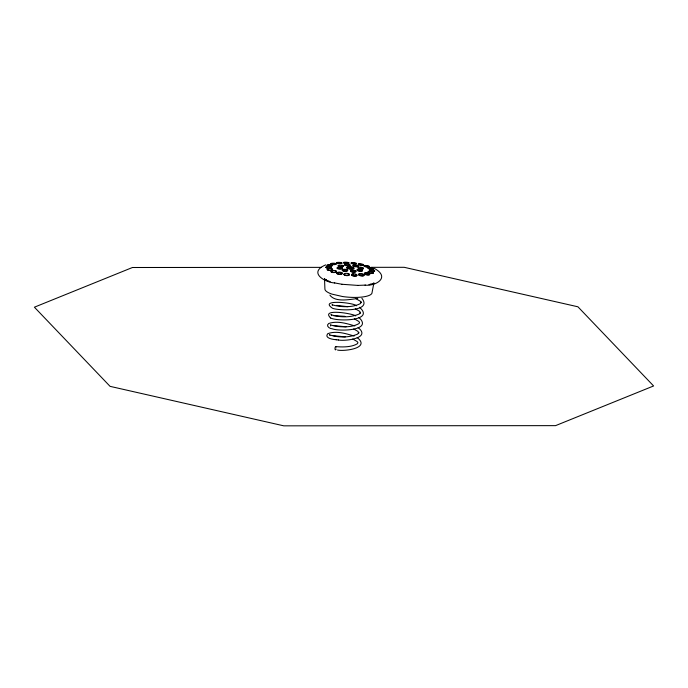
<?xml version="1.0" encoding="UTF-8"?>
<svg xmlns="http://www.w3.org/2000/svg" width="688" height="688" viewBox="0 0 688 688"><rect width="100%" height="100%" fill="white"/><g stroke="black" fill="none" stroke-linecap="round" stroke-linejoin="round"><path stroke-width="1.03" d="M373.885 283.043L372.062 292.503A23.641 6.355 4.6 0 1 342.607 296.545L331.977 294.129A23.641 6.355 4.6 0 1 324.917 289.106L324.521 278.889M330.644 325.957L330.369 324.641L331.625 325.261C340.431 327.557 351.903 327.677 359.076 323.541L359.557 322.491L358.818 321.442L354.372 318.854M329.552 264.957L328.855 265.009A2.726 0.602 -2.7 0 0 327.187 265.852L327.987 266.11A2.726 0.705 -1.3 0 0 330.67 266.187L331.831 265.972A2.726 0.654 0.1 0 0 332.476 265.499L332.33 265.336M372.466 272.224L373.249 272.715A2.726 0.851 12 0 1 371.589 273.497L370.901 273.42A2.726 0.826 10.2 0 1 368.175 272.414L368.063 272.224A2.726 0.808 9.2 0 1 368.682 271.674L369.06 271.631M373.3 284.135L373.928 283.103M360.091 313.229L360.409 312.232L360.409 313.014L359.514 311.234L355.292 308.835M347.775 267.572C347.423 269.464 355.335 269.025 351.903 267.537M328.572 268.922A2.726 0.774 -1.3 0 0 327.995 269.06L327.282 269.447A2.726 0.869 -2.7 0 0 329.165 270.436L329.87 270.453A2.726 0.834 -0.9 0 0 332.528 269.808L332.631 269.593A2.726 0.817 0.1 0 0 331.857 269.008L331.298 268.879M359.738 313.582L359.205 314.003C350.674 317.624 340.56 317.564 331.702 314.915L331.005 314.45L331.547 315.594M325.716 264.863C307.416 272.62 325.493 282.622 334.721 282.931M358.981 274.185L361.561 274.039A2.726 0.937 8.5 0 1 362.249 274.185M344.181 262.584L343.579 262.764A2.726 0.49 2.2 0 0 344.499 263.263L345.772 263.435A2.726 0.516 3.8 0 0 347.81 263.487L348.334 263.435A2.726 0.473 3.7 0 0 348.489 262.868L348.016 262.756M356.651 275.793L356.264 275.983A2.726 1.066 5.9 0 1 352.428 275.75L351.964 275.501A2.726 0.989 5.6 0 1 352.17 274.314L352.583 274.22M356.212 263.547L356.418 263.667A2.726 0.482 6.7 0 1 355.713 264.054L354.492 264.063A2.726 0.516 5.1 0 1 352.437 263.831L351.869 263.702A2.726 0.516 5.1 0 1 351.456 263.04L354.501 263.186M373.249 269.008A2.726 0.585 11.7 0 1 373.154 269.137L372.457 269.3A2.726 0.688 10.5 0 1 369.852 269.025L369.224 268.845M332.201 270.917A2.726 0.894 -0.1 0 0 331.281 271.27L331.057 271.502A2.726 0.946 -1.6 0 0 333.233 272.56L334.635 272.517A2.726 0.946 1 0 0 336.423 271.829L336.312 271.364A2.726 0.869 0.8 0 0 335.52 270.986M373.687 283.31L368.966 284.66L370.462 284.333M357.794 298.446C349.771 299.486 335.262 302.591 329.913 295.143M327.402 266.875L326.791 266.996A2.726 0.697 -3.2 0 0 325.811 267.512L327.565 268.234A2.726 0.774 -1.3 0 0 330.739 267.899L331.229 267.434L330.636 267.004M338.711 267.555L338.109 267.649A2.726 0.757 0.8 0 0 337.146 268.346L337.352 268.544A2.726 0.8 1.1 0 0 339.571 269.051L340.285 269.06A2.726 0.783 2.1 0 0 342.529 268.234L342.323 268.036A2.726 0.748 1.9 0 0 340.104 267.529M368.398 273.497A2.726 0.886 9.5 0 0 366.351 273.084L365.698 273.076A2.726 0.937 8.5 0 0 364.416 273.403L364.391 273.893A2.726 0.937 8.5 0 0 366.257 274.813L367.65 275.037A2.726 0.929 11.1 0 0 369.619 274.237L369.361 273.97A2.726 0.886 9.5 0 0 368.949 273.721M335.839 263.814A2.726 0.525 0.9 0 0 334.196 263.538L332.786 263.547A2.726 0.525 -1.7 0 0 330.825 264.244L331.091 264.381A2.726 0.576 -0.2 0 0 334.153 264.648L334.807 264.588A2.726 0.602 0.7 0 0 336.097 264.235L336.105 263.951M353.907 265.473L353.426 265.542A2.726 0.619 5.5 0 0 354.062 266.462L354.69 266.609A2.726 0.636 6.2 0 0 358.181 266.583L358.336 266.445A2.726 0.593 6.8 0 0 358.104 266.118M365.397 285.107L357.734 285.408M351.439 268.776L352.308 269.085A3.922 1.058 4.6 0 1 346.425 267.838A3.922 1.058 4.6 0 1 351.62 267.133A3.922 1.058 4.6 0 1 353.107 268.982L352.247 268.673M348.945 267.288L350.295 267.288M333.284 315.637L344.955 316.342M362.972 275.922L362.37 275.983A2.726 1.041 8 0 1 360.297 275.75L359.678 275.553A2.726 0.972 7.1 0 1 358.749 274.306M365.01 285.116C375.115 286.457 391.24 277.599 374.272 268.354M333.663 325.587L346.124 326.817M333.009 335.658L345.324 336.896M352.101 270.444L352.781 270.436A2.726 0.843 5.7 0 1 354.802 270.771M359.575 264.166L359.17 264.166A2.726 0.482 6.7 0 0 358.457 264.665L361.372 265.31A2.726 0.516 8 0 0 363.599 265.147L363.574 265.018A2.726 0.447 9.1 0 0 362.98 264.708M321.494 267.365L132.44 267.503L34.4 307.192L110.071 386.355L283.791 425.838L555.56 425.64L653.6 385.959L577.929 306.796L404.209 267.305L370.909 267.331M336.785 305.403L347.741 306.685M357.88 285.417L341.936 284.273M338.264 339.958C344.602 341.394 371.735 338.41 358.13 327.574M337.533 350.046C343.931 351.534 371.03 348.369 357.192 337.55M360.065 264.192L362.464 264.553M366.713 265.921L365.818 265.817A2.726 0.516 8 0 0 364.081 265.981L364.193 266.29A2.726 0.593 8.3 0 0 365.586 266.824L366.257 266.97A2.726 0.568 9.1 0 0 369.172 267.099L369.387 266.996A2.726 0.507 10.6 0 0 369.267 266.712M341.704 265.525L341.798 265.534A2.726 0.662 2.4 0 1 343.398 266.445L343.063 266.591A2.726 0.662 2.4 0 1 339.253 266.591L338.737 266.488A2.726 0.671 1.1 0 1 338.29 265.817L338.625 265.671A2.726 0.636 1.6 0 1 339.717 265.491M354.114 336.054C345.815 333.534 336.208 330.532 327.737 333.68C323.91 338.315 333.551 339.545 336.372 339.76M336.165 339.743L338.41 339.967M335.821 346.589C343.002 347.294 352.024 347.13 357.468 343.665L357.949 342.624L357.192 341.583L352.755 339.003M340.147 262.756L340.775 262.833A2.726 0.49 2.2 0 1 341.755 263.435L338.943 263.693A2.726 0.525 0.9 0 1 336.509 263.22L336.484 263.091A2.726 0.456 -0.3 0 1 337.455 262.773M344.783 273.781A2.726 0.972 2.4 0 0 344.034 274.693L344.387 274.916M342.048 284.282L334.368 282.871M371.081 267.993L370.583 267.899A2.726 0.619 10 0 0 367.977 267.924L367.874 268.079A2.726 0.645 9 0 0 368.656 268.655L369.207 268.845M355.163 263.289L356.1 263.504M343.991 271.192L343.372 271.055A2.726 0.869 2.4 0 1 342.254 270.221L342.418 270.006A2.726 0.834 3 0 1 343.845 269.61M328.752 281.254L330.111 281.736L325.235 279.681L326.447 280.248M355.412 274.349L355.997 274.555A2.726 0.972 7.1 0 1 356.47 274.796M373.309 270.255L373.507 270.324A2.726 0.671 12.3 0 1 374.392 270.78M330.309 317.813C336.613 321.743 375.596 321.227 359.489 307.269M356.436 305.782C354.587 302.763 318.123 298.807 332.605 308.301C338.677 310.752 372.776 312.017 361.879 298.257M355.73 315.912C353.322 313.608 320.109 308.086 330.661 317.985M354.81 325.931C346.58 323.455 337.163 320.548 328.718 323.498C325.467 325.725 329.569 328.83 332.175 328.778C338.745 331.547 373.644 330.825 358.818 317.409M361.51 270.023L361.338 269.963A2.726 0.8 6.8 0 0 359.317 269.567M355.997 298.73L360.443 301.318L361.191 302.436L360.839 301.722L360.701 303.399C353.52 307.519 342.056 307.416 333.241 305.119L332.046 304.586L332.356 305.317M353.675 328.976L357.898 331.367L358.801 333.138L358.792 332.356L357.588 334.136C348.592 337.808 338.96 337.67 330.077 335.039L329.38 334.574L329.896 335.297M324.684 278.958L326.714 280.394M344.241 274.89L344.714 275.191A2.726 1.075 3.8 0 0 348.567 275.432L349.005 275.252A2.726 0.989 4 0 0 348.635 274.03L348.076 273.833A2.726 0.946 4.1 0 0 347.423 273.695M324.452 278.872L325.123 279.844M356.539 275.845L356.883 275.57A2.726 0.972 7.1 0 0 356.788 275.062M374.599 270.986L374.616 271.184A2.726 0.765 12.4 0 1 373.653 271.511L373.051 271.511A2.726 0.757 10.5 0 1 369.869 270.745L369.301 270.298L369.766 269.834A2.726 0.757 10.5 0 1 372.217 269.902M355.318 270.969A2.726 0.843 5.7 0 1 355.894 271.416L355.911 271.648A2.726 0.886 6.2 0 1 354.32 272.216L353.641 272.224A2.726 0.894 5.2 0 1 351.104 271.691L350.734 271.459A2.726 0.894 5.2 0 1 352.11 270.384M367.874 266.17A2.726 0.507 10.6 0 1 368.94 266.531M345.17 264.751A2.726 0.576 3.1 0 0 344.679 265.009L344.705 265.164A2.726 0.628 3.5 0 0 347.836 265.86L348.515 265.852A2.726 0.611 4.2 0 0 349.865 265.129L349.487 264.975A2.726 0.568 4 0 0 348.334 264.734M358.56 267.598A2.726 0.679 7.1 0 0 358.087 268.062L358.293 268.26A2.726 0.714 7.3 0 0 361.879 269.042L362.481 269.025A2.726 0.705 8.3 0 0 363.427 268.492L363.221 268.286A2.726 0.662 8 0 0 362.851 268.088M343.991 271.158A2.726 0.843 3.6 0 0 346.683 271.175L347.173 271.046A2.726 0.843 3.6 0 0 346.554 269.825L345.926 269.696A2.726 0.834 3 0 0 345.238 269.61M355.894 265.534A2.726 0.576 5.9 0 1 356.582 265.637L357.21 265.774A2.726 0.593 6.8 0 1 357.726 265.938M329.543 264.846A2.726 0.705 -1.3 0 1 332.33 265.25M371.924 268.225A2.726 0.585 11.7 0 1 372.896 268.638M352.703 274.194A2.726 0.946 5.4 0 1 354.028 274.142M358.044 269.601A2.726 0.8 6.8 0 0 357.554 269.705L357.227 269.851A2.726 0.8 6.8 0 0 358.801 271.063L359.48 271.201A2.726 0.826 7.7 0 0 361.957 271.158L362.292 271.012A2.726 0.791 8.2 0 0 362.223 270.393M327.393 266.815A2.726 0.774 -1.3 0 1 328.073 266.738M330.111 266.832A2.726 0.774 -1.3 0 1 330.627 266.961M370.514 271.708A2.726 0.757 10.5 0 1 371.881 272.009M361.019 267.606A2.726 0.662 8 0 1 362.335 267.907M362.868 274.383A2.726 0.937 8.5 0 1 363.952 275.14L363.961 275.381A2.726 0.998 9.7 0 1 362.98 275.931M336.131 349.083A1.634 0.645 -84.3 0 1 335.159 349.513A1.634 0.645 -84.3 0 1 335.271 347.13A1.634 0.645 -84.3 0 1 336.226 347.105M340.689 273.97L340.68 274.314A2.726 1.049 1.7 0 1 338.591 274.28L337.963 274.142A2.726 1.006 -0.1 0 1 336.871 273.489L336.853 273.231A2.726 0.946 1 0 1 339.132 272.439L342.056 273.067A2.726 0.972 2.4 0 1 341.282 274.194L340.689 273.97M364.004 275.054L364.004 275.054A2.726 0.946 7.2 0 0 360.22 273.661A2.726 0.946 7.2 0 0 359.721 275.243A2.726 0.946 7.2 0 0 364.004 275.054M352.557 268.26L350.08 268.38A2.726 0.757 4.8 0 1 347.732 267.236A2.726 0.757 4.8 0 1 351.534 267.056A2.726 0.757 4.8 0 1 352.557 268.26M337.971 273.807A2.726 0.929 1.6 0 0 342.289 273.248A2.726 0.929 1.6 0 0 338.453 272.207A2.726 0.929 1.6 0 0 337.971 273.807M344.731 274.873A2.726 0.963 3.4 0 0 349.315 274.701A2.726 0.963 3.4 0 0 346.03 273.325A2.726 0.963 3.4 0 0 344.731 274.873M351.903 263.392A2.726 0.499 5.8 0 0 356.453 263.616A2.726 0.499 5.8 0 0 353.133 262.678A2.726 0.499 5.8 0 0 351.903 263.392M326.929 267.804A2.726 0.722 -0.8 0 0 331.238 267.236A2.726 0.722 -0.8 0 0 327.393 266.557A2.726 0.722 -0.8 0 0 326.929 267.804M365.104 274.116A2.726 0.894 8.7 0 0 369.645 274.357A2.726 0.894 8.7 0 0 366.403 272.792A2.726 0.894 8.7 0 0 365.104 274.116M359.231 268.346A2.726 0.714 7.5 0 0 363.496 268.354A2.726 0.714 7.5 0 0 359.686 267.159A2.726 0.714 7.5 0 0 359.231 268.346M352.454 275.432A2.726 0.972 5.3 0 0 356.909 275.252A2.726 0.972 5.3 0 0 353.365 273.85A2.726 0.972 5.3 0 0 352.454 275.432M344.516 262.945A2.726 0.49 3.9 0 0 348.954 262.954A2.726 0.49 3.9 0 0 345.359 262.162A2.726 0.49 3.9 0 0 344.516 262.945M337.627 263.237A2.726 0.516 2.2 0 0 341.919 263.022A2.726 0.516 2.2 0 0 338.075 262.36A2.726 0.516 2.2 0 0 337.627 263.237M345.832 265.293A2.726 0.602 4.2 0 0 350.123 265.155A2.726 0.602 4.2 0 0 346.279 264.278A2.726 0.602 4.2 0 0 345.832 265.293M370.436 270.685A2.726 0.74 10 0 0 374.676 270.84A2.726 0.74 10 0 0 370.892 269.464A2.726 0.74 10 0 0 370.436 270.685M358.207 270.599A2.726 0.808 7 0 0 362.49 270.496A2.726 0.808 7 0 0 358.68 269.249A2.726 0.808 7 0 0 358.207 270.599M369 272.611A2.726 0.826 9.7 0 0 373.403 272.818A2.726 0.826 9.7 0 0 369.886 271.33A2.726 0.826 9.7 0 0 369 272.611M332.089 264.252A2.726 0.568 0.7 0 0 336.2 263.814A2.726 0.568 0.7 0 0 332.123 263.263A2.726 0.568 0.7 0 0 332.089 264.252M338.255 268.535A2.726 0.748 1.7 0 0 342.564 268.114A2.726 0.748 1.7 0 0 338.72 267.254A2.726 0.748 1.7 0 0 338.255 268.535M328.511 270.014A2.726 0.8 -0.6 0 0 332.631 269.292A2.726 0.8 -0.6 0 0 328.563 268.63A2.726 0.8 -0.6 0 0 328.511 270.014M354.096 266.153A2.726 0.628 6.3 0 0 358.371 266.144A2.726 0.628 6.3 0 0 354.544 265.104A2.726 0.628 6.3 0 0 354.096 266.153M339.27 266.282A2.726 0.654 2.3 0 0 343.57 265.972A2.726 0.654 2.3 0 0 339.726 265.172A2.726 0.654 2.3 0 0 339.27 266.282M331.96 272.018A2.726 0.877 0.2 0 0 336.423 271.528A2.726 0.877 0.2 0 0 332.846 270.53A2.726 0.877 0.2 0 0 331.96 272.018M359.394 264.682A2.726 0.525 7.5 0 0 363.642 264.828A2.726 0.525 7.5 0 0 359.815 263.814A2.726 0.525 7.5 0 0 359.394 264.682M368.699 268.38A2.726 0.662 9.8 0 0 373.214 268.819A2.726 0.662 9.8 0 0 369.946 267.46A2.726 0.662 9.8 0 0 368.699 268.38M327.987 265.774A2.726 0.636 -0.4 0 0 332.442 265.379A2.726 0.636 -0.4 0 0 328.847 264.682A2.726 0.636 -0.4 0 0 327.987 265.774M351.645 271.588A2.726 0.86 5 0 0 355.945 271.313A2.726 0.86 5 0 0 352.127 270.135A2.726 0.86 5 0 0 351.645 271.588M343.381 270.728A2.726 0.834 2.8 0 0 347.689 270.332A2.726 0.834 2.8 0 0 343.862 269.309A2.726 0.834 2.8 0 0 343.381 270.728M365.036 266.368A2.726 0.585 8.9 0 0 369.43 266.677A2.726 0.585 8.9 0 0 365.87 265.482A2.726 0.585 8.9 0 0 365.036 266.368"/></g></svg>
